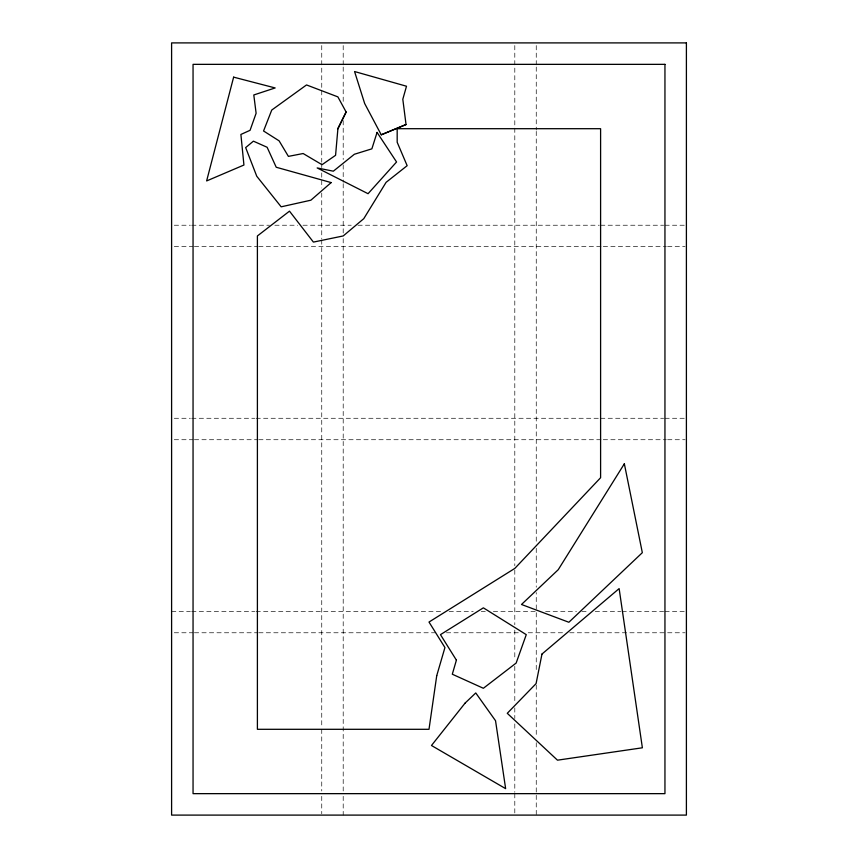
<?xml version="1.0" encoding="UTF-8"?>
<svg xmlns="http://www.w3.org/2000/svg" width="858" height="858" viewBox="0 0 858 858"><rect width="100%" height="100%" fill="white"/><g stroke="black" fill="none" stroke-linecap="round" stroke-linejoin="round"><path stroke-width="0.64" stroke-dasharray="4.29 3.22" d="M174.281 225.225L190.369 225.225M191.709 225.225L269.466 225.225M274.828 225.225L297.619 225.225M302.981 225.225L351.244 225.225M357.947 225.225L599.259 225.225M600.6 225.225L663.609 225.225M664.95 225.225L685.059 225.225M174.281 246.675L193.05 246.675M194.391 246.675L257.4 246.675M258.741 246.675L601.941 246.675M603.281 246.675L666.291 246.675M667.631 246.675L685.059 246.675M174.281 418.275L190.369 418.275M191.709 418.275L254.719 418.275M256.059 418.275L599.259 418.275M600.6 418.275L663.609 418.275M664.95 418.275L685.059 418.275M174.281 439.725L193.05 439.725M194.391 439.725L257.4 439.725M258.741 439.725L601.941 439.725M603.281 439.725L666.291 439.725M667.631 439.725L685.059 439.725M171.6 611.325L190.369 611.325M191.709 611.325L254.719 611.325M256.059 611.325L442.406 611.325M449.109 611.325L473.241 611.325M481.284 611.325L485.306 611.325M493.35 611.325L536.25 611.325L536.25 592.556M545.634 611.325L576.469 611.325M581.831 611.325L588.534 611.325M595.237 611.325L620.709 611.325M622.05 611.325L663.609 611.325M664.95 611.325L685.059 611.325M174.281 632.775L193.05 632.775M194.391 632.775L257.4 632.775M258.741 632.775L437.044 632.775M446.428 632.775L521.503 632.775M528.206 632.775L563.062 632.775M569.766 632.775L666.291 632.775M667.631 632.775L685.059 632.775M536.25 45.581L536.25 65.691M536.25 67.031L536.25 130.041M536.25 131.381L536.25 542.953M536.25 548.316L536.25 587.194M536.25 612.666L536.25 671.653M536.25 685.059L536.25 737.344M536.25 742.706L536.25 815.1M514.8 45.56L514.8 565.744M514.8 570.087L514.8 624.731M514.8 630.094L514.8 659.587M514.8 666.291L514.8 702.487M514.8 707.85L514.8 718.575M514.8 723.938L514.8 792.309M514.8 793.65L514.8 813.759M343.2 45.581L343.2 65.691M343.2 67.031L343.2 104.569M343.2 120.656L343.2 159.534M343.2 164.897L343.2 182.325M343.2 183.666L343.2 233.269M343.2 238.631L343.2 790.969M343.2 796.331L343.2 815.1M321.75 45.56L321.75 162.216M321.75 163.556L321.75 167.578M321.75 172.941L321.75 187.966M321.75 193.05L321.75 238.631M321.75 239.972L321.75 727.959M321.75 729.3L321.75 790.969M321.75 796.331L321.75 813.759"/><path stroke-width="1.29" d="M337.88 128.904L346.128 112.023L337.88 96.879L306.531 84.942L271.75 110.049L263.556 130.984L279.107 140.841L288.406 156.381L303.142 153.528L322.029 164.704L335.575 155.309L337.923 128.421L346.128 112.023M406.038 124.528L381.252 134.813L364.671 103.528L354.569 71.536L406.499 86.229L402.81 99.271L406.038 124.528L381.252 134.813M436.733 675.675L429 729.3L257.4 729.3L257.4 235.95L289.489 211.154L313.406 242.095L343.2 235.95L363.781 218.661L386.1 182.325L407.153 165.68L397.179 142.256L397.179 128.7L600.6 128.7L600.6 477.724L514.8 568.425L429 622.05L444.937 647.554L436.733 675.675M541.977 654.053L536.078 683.622L507.271 713.309L557.475 760.177L642.374 747.79L619.133 588.599L541.977 654.053M233.633 77.145L206.628 180.941L243.929 165.026L240.894 134.449L250.075 130.309L256.113 113.245L253.796 94.97L275.15 87.945L233.633 77.145M456.402 660.156L452.305 674.216L483.365 688.277L516.151 663.052L526.265 634.652L483.365 607.839L440.465 634.652L456.402 660.156M377.08 132.411L371.868 148.842L354.354 154.268L333.333 171.192L317.17 167.932L368.061 193.704L396.557 161.98L377.08 132.411M624.345 463.792L558.236 569.701L521.503 604.482L568.865 622.264L642.331 552.681L624.345 463.792M465.143 703.045L431.477 745.495L505.641 788.652L495.538 720.731L475.761 692.953L465.143 703.045M331.167 182.582L310.864 200.204L281.167 206.821L256.767 176.255L245.667 147.597L253.41 141.162L267.117 147.265L276.222 167.246L331.167 182.582M686.4 42.9L171.6 42.9L171.6 815.1L686.4 815.1L686.4 42.9M664.95 64.35L193.05 64.35L193.05 793.65L664.95 793.65L664.95 64.35"/></g></svg>
